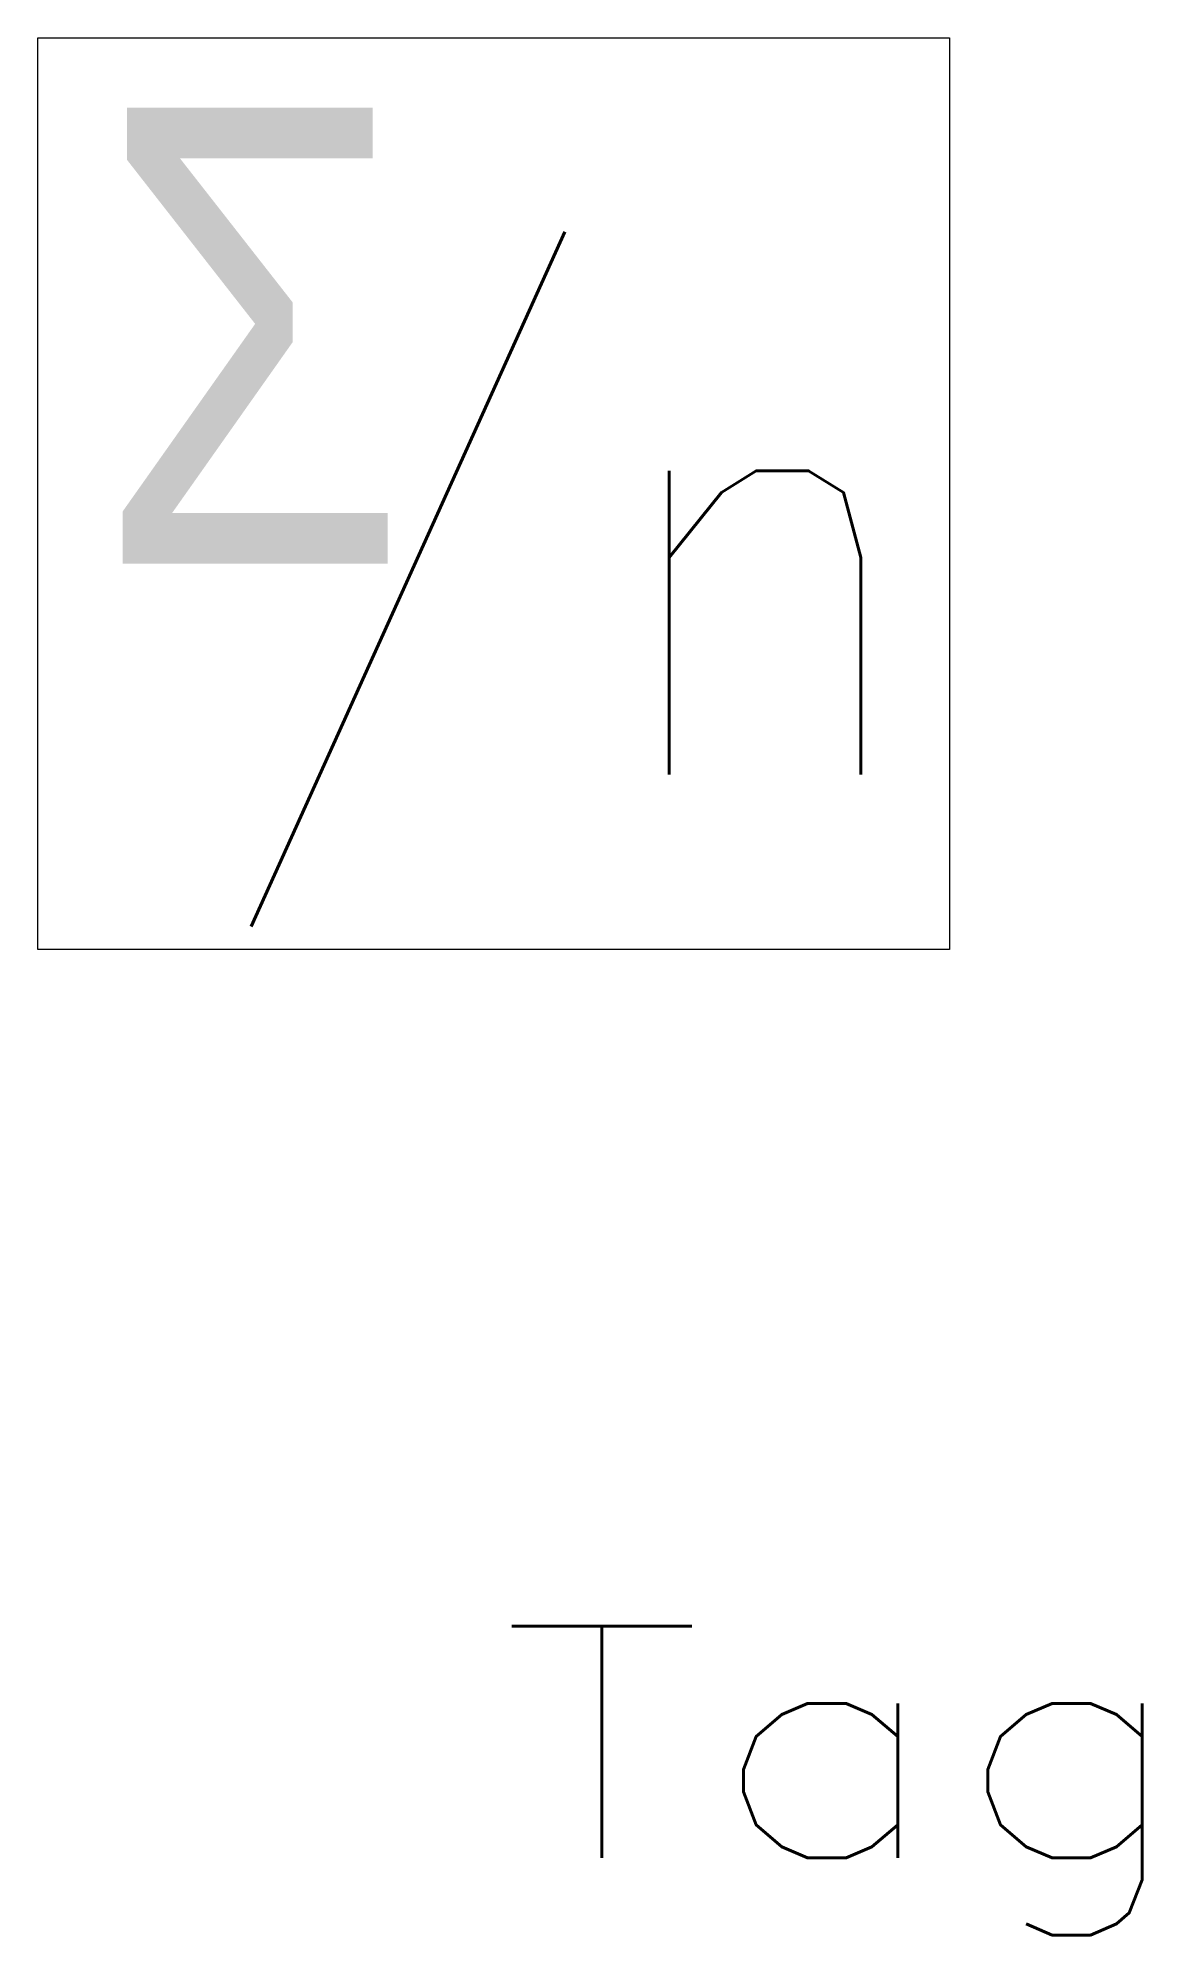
# Model space of a CAD drawing. Header units: inches. Extents: x -2.5 to 3.6, y -7.9 to 2.5.
import ezdxf
from ezdxf.enums import TextEntityAlignment as Align

# ---------------------------------------------------------------- set-up
doc = ezdxf.new("R2010")
doc.units = ezdxf.units.IN
doc.header["$MEASUREMENT"] = 0
doc.layers.get('0').update_dxf_attribs({"lineweight": 0})
doc.styles.add('GREEKS', font='GREEKS.SHX', dxfattribs={"width": 0.8})
doc.styles.add('ROMANS', font='ROMANS.SHX', dxfattribs={"width": 0.8})
doc.styles.add('STANDARD1', font='TXT.SHX')

msp = doc.modelspace()

# ---------------------------------------------------------------- linework, layer by layer
for p, q in [((-2.5, 2.5), (2.5, 2.5)), ((-2.5, -2.5), (-2.5, 2.5)), ((2.5, 2.5), (2.5, -2.5)), ((2.5, -2.5), (-2.5, -2.5))]:
    msp.add_line(p, q)

# ---------------------------------------------------------------- texts
at = {"linetype": 'Continuous'}
for s, style, width, p, p2 in [('S', 'GREEKS', 0.7175, (-2.18, -0.383), (-0.472, -0.383)), ('/n', 'ROMANS', 0.802439, (-1.521, -1.54), (2.396, -1.54))]:
    msp.add_text(s, height=2.5, dxfattribs=dict(at, style=style, width=width)).set_placement(p, p2, align=Align.FIT)
at = {"color": 7, "linetype": 'Continuous', "style": 'STANDARD1', "width": 1.166667}
msp.add_text('Tag', height=1.27, dxfattribs=at).set_placement((0.029, -7.481), (3.839, -7.481), align=Align.FIT)

doc.saveas('drawing.dxf')
